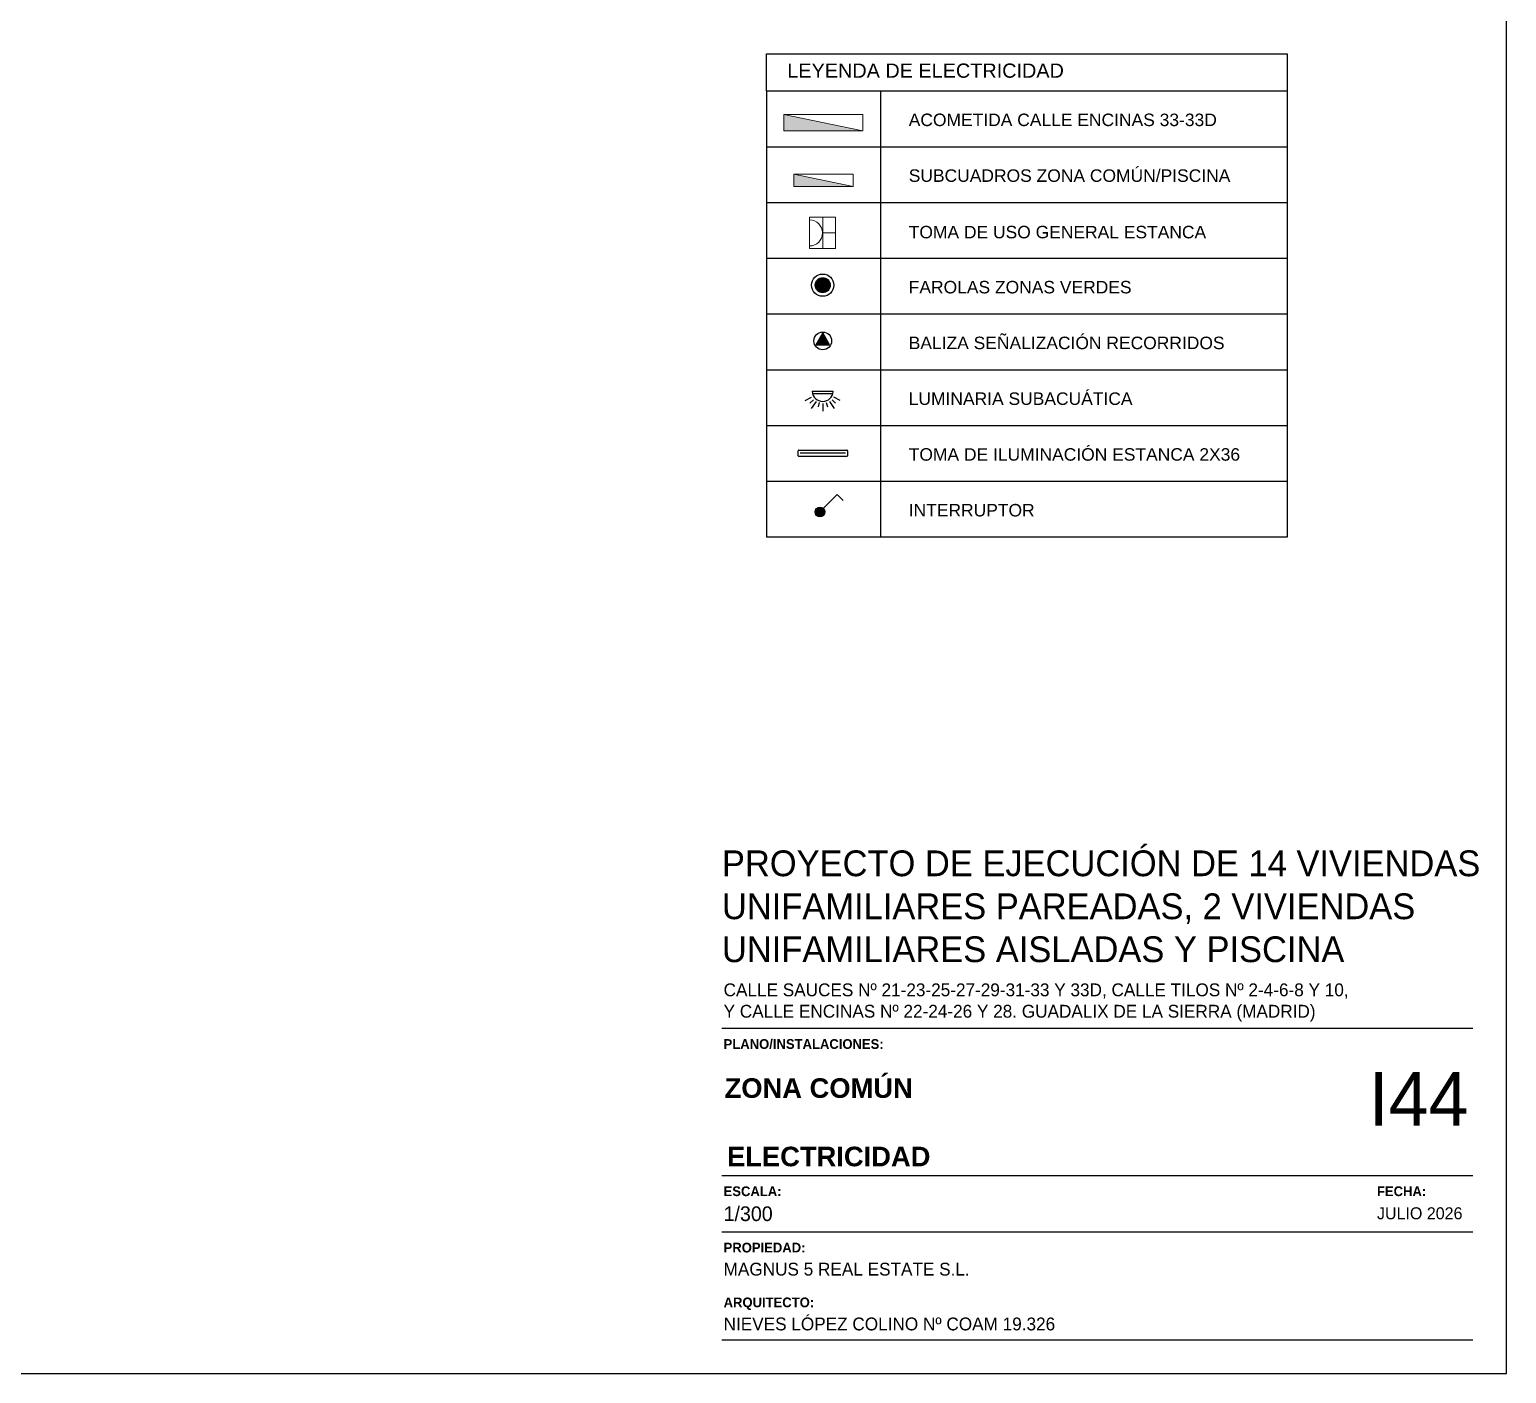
# Model space of a CAD drawing. Header units: millimetres. Extents: x 441156 to 441876, y 4514765 to 4515211.
# Drawn here: x 441683.6 to 441736.3, y 4514765 to 4514812.9 of the extents above; entities that cross this region are included whole.
import ezdxf

# ---------------------------------------------------------------- set-up
doc = ezdxf.new("R2010")
doc.units = ezdxf.units.MM
doc.layers.add('01_cartela', color=6, linetype='Continuous', plot=False)
for name, color, linetype in [('01_eléctrico', 170, 'Continuous'), ('01_texto cartela', 5, 'Continuous'), ('01_textos', 7, 'Continuous'), ('CALEFAC_NOTAS', 7, 'Continuous'), ('CIRCUITOS SUELO RADIANTE', 1, 'Continuous'), ('VENTILACIÓN NOTAS', 7, 'Continuous')]:
    doc.layers.add(name, color=color, linetype=linetype)
doc.layers.add('INGIN ELECTRICIDAD FUERZA', color=38, linetype='Continuous', lineweight=5)
doc.styles.add('Century Gothic', font='', dxfattribs={"height": 2})
doc.styles.add('Century Gothic_3', font='', dxfattribs={"height": 4.5})
doc.styles.add('Century Gothic_6', font='', dxfattribs={"height": 11})
doc.styles.add('Estilo1', font='swissel.ttf')
doc.styles.add('NIEVES3', font='swisseb.ttf')
doc.styles.get('Century Gothic').set_extended_font_data('Century Gothic')
doc.styles.get('Century Gothic_3').set_extended_font_data('Century Gothic')
doc.styles.get('Century Gothic_6').set_extended_font_data('Century Gothic')

msp = doc.modelspace()

# ---------------------------------------------------------------- hatches: boundary and pattern name
at = {"layer": '01_eléctrico'}
h = msp.add_hatch(color=256, dxfattribs=at)
h.dxf.hatch_style = 1
edge = h.paths.add_edge_path()
edge.add_arc((441711.89114708, 4514803.80953546), 0.26712452, 0, 360)
h = msp.add_hatch(color=256, dxfattribs=at)
h.dxf.hatch_style = 1
h.paths.add_polyline_path([(441712.13790614, 4514801.67689905), (441711.89114708, 4514802.10429829), (441711.64438801, 4514801.67689905)])
h = msp.add_hatch(color=256, dxfattribs=at)
h.dxf.hatch_style = 1
edge = h.paths.add_edge_path()
edge.add_arc((441711.79081364, 4514795.71610663), 0.17202732, 0, 360)
at = {"layer": 'INGIN ELECTRICIDAD FUERZA'}
for points in [[(441710.50211353, 4514809.90012886), (441710.50211353, 4514809.32224919), (441713.32730305, 4514809.32224919)], [(441710.85526222, 4514807.76548894), (441710.85526222, 4514807.33207919), (441712.97415436, 4514807.33207919)]]:
    msp.add_hatch(color=256, dxfattribs=at).paths.add_polyline_path(points)

# ---------------------------------------------------------------- linework, layer by layer
at = {"layer": '01_cartela', "color": 3}
msp.add_lwpolyline([(441613.74657037, 4514851.1105368), (441613.74657037, 4514764.97044075), (441736.29852261, 4514764.97044075), (441736.29852261, 4514851.1105368)], close=True, dxfattribs=at)
at = {"layer": '01_eléctrico'}
for p, q in [((441711.26304872, 4514799.69149377, 0.00000053), (441711.49576535, 4514799.81548926, 0.00000053)), ((441711.51900977, 4514800.0215335, 0.00000053), (441712.26328439, 4514800.0215335, 0.00000053)), ((441711.53070813, 4514799.93887111, 0.00000053), (441712.25158603, 4514799.93887111, 0.00000053)), ((441712.51924544, 4514799.69149377, 0.00000053), (441712.28652881, 4514799.81548926, 0.00000053)), ((441711.43570933, 4514799.59380093, 0.00000053), (441711.55957511, 4514799.71779642, 0.00000053)), ((441711.65341251, 4514799.65392018, 0.00000053), (441711.47699817, 4514799.40968617, 0.00000053)), ((441711.76977083, 4514799.61634533, 0.00000053), (441711.72472899, 4514799.46229021, 0.00000053)), ((441711.89114708, 4514799.59004395, 0.00000053), (441711.89114708, 4514799.31199333, 0.00000053)), ((441712.01252333, 4514799.61634533, 0.00000053), (441712.05756517, 4514799.46229021, 0.00000053)), ((441712.12888165, 4514799.65392019, 0.00000053), (441712.30529599, 4514799.40968617, 0.00000053)), ((441712.34658483, 4514799.59380093, 0.00000053), (441712.22271905, 4514799.71779642, 0.00000053)), ((441711.01658598, 4514797.72154496, 0.00000053), (441711.01658599, 4514797.90046602, 0.00000053)), ((441711.03886098, 4514797.92274102, 0.00000053), (441712.74938134, 4514797.92274102, 0.00000053)), ((441712.74938134, 4514797.69926996, 0.00000053), (441711.03886098, 4514797.69926996, 0.00000053)), ((441712.70422776, 4514797.81100549, 0.00000053), (441711.08401457, 4514797.81100549, 0.00000053)), ((441712.77165634, 4514797.90046602, 0.00000053), (441712.77165634, 4514797.72154496, 0.00000053))]:
    msp.add_line(p, q, dxfattribs=at)
at = {"layer": '01_eléctrico', "elevation": 0.00000053}
msp.add_lwpolyline([(441712.13790614, 4514801.67689905), (441711.89114708, 4514802.10429829), (441711.64438801, 4514801.67689905)], close=True, dxfattribs=at)
at = {"layer": '01_eléctrico'}
msp.add_lwpolyline([(441711.91245532, 4514795.83774831), (441712.41199717, 4514796.33729016), (441712.62608654, 4514796.12320079)], dxfattribs=at)
for centre, radius in [((441711.89114708, 4514803.80953546, 0.00000053), 0.39659919), ((441711.89114708, 4514803.80953546, 0.00000053), 0.26712452), ((441711.89114708, 4514801.81936546, 0.00000053), 0.31727935), ((441711.79081364, 4514795.71610663, 0.00000053), 0.17202732)]:
    msp.add_circle(centre, radius, dxfattribs=at)
for centre, radius, start, end in [((441711.89114708, 4514800.03203928, 0.00000053), 0.37228557, 181.617083929, 182.388317061), ((441711.89114708, 4514800.03203928, 0.00000053), 0.37228557, 182.388317061, 357.611683046), ((441711.89114708, 4514800.03203928, 0.00000053), 0.37228557, 357.611683046, 358.382916146), ((441711.03886098, 4514797.90046602, 0.00000053), 0.022275, 89.999999973, 179.999999964), ((441711.03886098, 4514797.72154495, 0.00000053), 0.022275, 179.999999964, 269.999999973), ((441712.74938134, 4514797.90046602, 0.00000053), 0.022275, 359.999999964, 89.999999973), ((441712.74938134, 4514797.72154496, 0.00000053), 0.022275, 269.999999973, 359.999999964)]:
    msp.add_arc(centre, radius, start, end, dxfattribs=at)
at = {"layer": '01_texto cartela', "color": 5}
for p, q in [((441708.29343002, 4514777.29099544), (441735.09852261, 4514777.29099544)), ((441708.29343002, 4514772.03654914), (441735.09852261, 4514772.03654914)), ((441708.29343002, 4514770.02727137), (441735.09852261, 4514770.02727137)), ((441708.29343002, 4514766.17044074), (441735.09852261, 4514766.17044074))]:
    msp.add_line(p, q, dxfattribs=at)
at = {"layer": 'CALEFAC_NOTAS', "color": 7}
for p, q in [((441709.88091952, 4514812.07056027, 0.00000053), (441728.46857834, 4514812.07056027, 0.00000053)), ((441709.88091952, 4514810.74216027, 0.00000053), (441709.88091952, 4514812.07056027, 0.00000053)), ((441728.46857834, 4514812.07056027, 0.00000053), (441728.46857834, 4514810.74216027, 0.00000053))]:
    msp.add_line(p, q, dxfattribs=at)
at = {"layer": 'CIRCUITOS SUELO RADIANTE', "color": 7}
for p, q in [((441709.88091952, 4514810.74216027, 0.00000053), (441728.46857834, 4514810.74216027, 0.00000053)), ((441709.88091952, 4514810.74216027, 0.00000053), (441709.88091952, 4514794.82080027, 0.00000053)), ((441728.46857834, 4514810.74216027, 0.00000053), (441728.46857834, 4514794.82080027, 0.00000053)), ((441709.88091952, 4514794.83359126, 0.00000053), (441728.46857834, 4514794.83359126, 0.00000053))]:
    msp.add_line(p, q, dxfattribs=at)
at = {"layer": 'INGIN ELECTRICIDAD FUERZA'}
for p, q in [((441711.89261548, 4514806.23062824, 0.00000053), (441711.89261548, 4514805.11460213, 0.00000053)), ((441711.88331526, 4514805.67261518, 0.00000053), (441712.34832614, 4514805.67261518, 0.00000053))]:
    msp.add_line(p, q, dxfattribs=at)
for points in [[(441713.32730305, 4514809.90012886), (441710.50211353, 4514809.90012886), (441713.32730305, 4514809.32224919), (441713.32730305, 4514809.90012886)], [(441712.97415436, 4514807.76548894), (441710.85526222, 4514807.76548894), (441712.97415436, 4514807.33207919), (441712.97415436, 4514807.76548894)]]:
    msp.add_lwpolyline(points, dxfattribs=at)
for points in [[(441710.50211353, 4514809.90012886), (441710.50211353, 4514809.32224919), (441713.32730305, 4514809.32224919)], [(441710.85526222, 4514807.76548894), (441710.85526222, 4514807.33207919), (441712.97415436, 4514807.33207919)]]:
    msp.add_lwpolyline(points, close=True, dxfattribs=at)
at = {"layer": 'INGIN ELECTRICIDAD FUERZA', "elevation": 0.00000053}
msp.add_lwpolyline([(441712.34832614, 4514806.23062824), (441712.34832614, 4514805.11460213), (441711.41830439, 4514805.11460213), (441711.41830439, 4514806.23062824)], close=True, dxfattribs=at)
at = {"layer": 'INGIN ELECTRICIDAD FUERZA'}
msp.add_arc((441711.41830439, 4514805.67261518, 0.00000053), 0.46501088, 270, 90, dxfattribs=at)
at = {"layer": 'VENTILACIÓN NOTAS', "color": 5}
for p, q in [((441713.94849706, 4514810.74216027, 0.00000053), (441713.94849706, 4514794.82080027, 0.00000053)), ((441709.88091952, 4514808.75199026, 0.00000053), (441728.46857834, 4514808.75199026, 0.00000053)), ((441709.88091952, 4514806.76182027, 0.00000053), (441728.46857834, 4514806.76182027, 0.00000053)), ((441709.88091952, 4514804.77165027, 0.00000053), (441728.46857834, 4514804.77165027, 0.00000053)), ((441709.88091952, 4514802.78148027, 0.00000053), (441728.46857834, 4514802.78148027, 0.00000053)), ((441709.88091952, 4514800.79131027, 0.00000053), (441728.46857834, 4514800.79131027, 0.00000053)), ((441709.88091952, 4514798.80114027, 0.00000053), (441728.46857834, 4514798.80114027, 0.00000053)), ((441709.88091952, 4514796.81097027, 0.00000053), (441728.46857834, 4514796.81097027, 0.00000053))]:
    msp.add_line(p, q, dxfattribs=at)

# ---------------------------------------------------------------- texts
at = {"layer": '01_texto cartela', "color": 5}
for s, insert, char_height, width, attachment_point, style in [('\\PPROYECTO DE EJECUCIÓN DE 14 VIVIENDAS UNIFAMILIARES PAREADAS, 2 VIVIENDAS UNIFAMILIARES AISLADAS Y PISCINA', (441708.29343002, 4514785.1702398), 0.92, 27.2886793155, 1, 'Century Gothic_3'), ('CALLE SAUCES Nº 21-23-25-27-29-31-33 Y 33D, CALLE TILOS Nº 2-4-6-8 Y 10, \\PY CALLE ENCINAS Nº 22-24-26 Y 28. GUADALIX DE LA SIERRA (MADRID)', (441708.35260557, 4514778.88984133), 0.4582016719, 36.9872425052, 1, 'Century Gothic'), ('{\\fCentury Gothic|b1|i0|c0|p34;PLANO/INSTALACIONES: }', (441708.35260557, 4514776.90196559), 0.3480543103, 8.4685844724, 1, 'Century Gothic'), ('ELECTRICIDAD', (441708.47527507, 4514772.35424384), 0.6982120715, 28.0363206757, 7, 'NIEVES3'), ('{\\fCentury Gothic|b1|i0|c0|p34;ESCALA: }', (441708.35260557, 4514771.64751929), 0.3480543103, 8.4685844724, 1, 'Century Gothic'), ('{\\fCentury Gothic|b1|i0|c0|p34;FECHA: }', (441731.67607524, 4514771.64751929), 0.3480543103, 8.4685844724, 1, 'Century Gothic'), ('1/300', (441708.35260557, 4514770.93298955), 0.523659054, 8.4685844724, 1, 'Century Gothic'), ('JULIO 2026', (441731.67607524, 4514770.9000827), 0.427654894, 14.0175073736, 1, 'Century Gothic'), ('{\\fCentury Gothic|b1|i0|c0|p34;PROPIEDAD:}', (441708.35260557, 4514769.63677904), 0.3480543103, 3.3483694784, 1, 'Century Gothic'), ('MAGNUS 5 REAL ESTATE S.L.', (441708.35260557, 4514768.92224929), 0.4582016719, 19.5292320962, 1, 'Century Gothic'), ('{\\fCentury Gothic|b1|i0|c0|p34;ARQUITECTO:}', (441708.35260557, 4514767.68043794), 0.3480543103, 3.3483694784, 1, 'Century Gothic'), ('NIEVES LÓPEZ COLINO Nº COAM 19.326', (441708.35260557, 4514766.96590819), 0.4582016719, 14.6061238613, 1, 'Century Gothic')]:
    msp.add_mtext(s, dxfattribs=dict(at, insert=insert, char_height=char_height, width=width, attachment_point=attachment_point, style=style))
at = {"layer": '01_texto cartela', "color": 1}
for s, insert, char_height, width, attachment_point, style in [('\\pt9.3093;ZONA COMÚN', (441708.3881109, 4514774.79644927), 0.6982120715, 28.0363206757, 7, 'NIEVES3'), ('I44', (441734.94041367, 4514775.72491176), 1.914298706, 4.1994133875, 3, 'Century Gothic_6')]:
    msp.add_mtext(s, dxfattribs=dict(at, insert=insert, char_height=char_height, width=width, attachment_point=attachment_point, style=style))
at = {"layer": '01_textos', "color": 1, "style": 'Estilo1'}
msp.add_text('LEYENDA DE ELECTRICIDAD ', height=0.5067185945, dxfattribs=at).set_placement((441710.62739218, 4514811.21293631, 0.00000053))
at = {"layer": '01_textos', "color": 5, "style": 'Estilo1'}
for s, p in [('ACOMETIDA CALLE ENCINAS 33-33D', (441714.96107127, 4514809.48661125, 0.00000053)), ('SUBCUADROS ZONA COMÚN/PISCINA', (441714.96107127, 4514807.49644125, 0.00000053)), ('TOMA DE USO GENERAL ESTANCA', (441714.96107127, 4514805.48068929, 0.00000053)), ('FAROLAS ZONAS VERDES', (441714.96107127, 4514803.51610125, 0.00000053)), ('BALIZA SEÑALIZACIÓN RECORRIDOS', (441714.96107127, 4514801.52593127, 0.00000053)), ('LUMINARIA SUBACUÁTICA', (441714.96107127, 4514799.53576127, 0.00000053)), ('TOMA DE ILUMINACIÓN ESTANCA 2X36', (441714.96107127, 4514797.54559127, 0.00000053)), ('INTERRUPTOR', (441714.96107127, 4514795.55542129, 0.00000053))]:
    msp.add_text(s, height=0.445583754, dxfattribs=at).set_placement(p)

doc.saveas('drawing.dxf')
